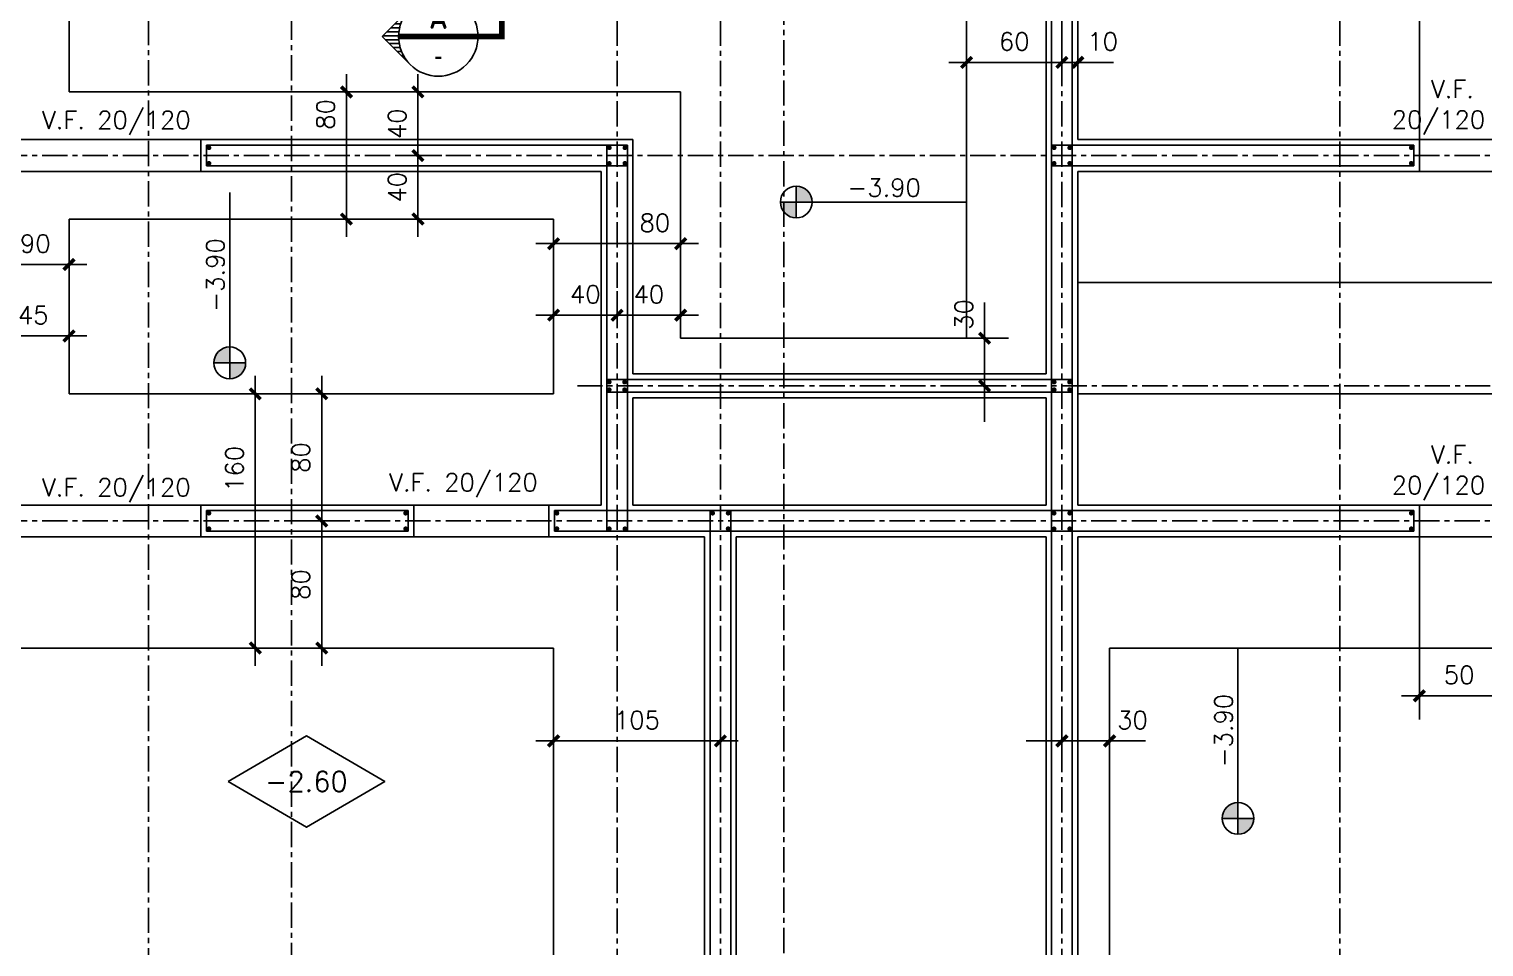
# Model space of a CAD drawing. Header units: millimetres. Extents: x -656655 to -651355, y 91699 to 96737.
# Drawn here: x -654765 to -653849, y 94179 to 94757 of the extents above; entities that cross this region are included whole.
import ezdxf
from ezdxf.enums import TextEntityAlignment as Align

# ---------------------------------------------------------------- set-up
doc = ezdxf.new("R2010")
doc.units = ezdxf.units.MM
doc.header["$LTSCALE"] = 0.5
doc.linetypes.add('CENTER', pattern=[50.8, 31.75, -6.35, 6.35, -6.35])
for name, color, linetype in [('BORDE DE LOSAS', 3, 'Continuous'), ('COTAS', 2, 'Continuous'), ('EJES', 1, 'CENTER'), ('FUNDACIONES', 6, 'Continuous'), ('MALLA', 1, 'Continuous'), ('MUROS', 5, 'Continuous'), ('NIVELES', 3, 'Continuous'), ('revision', 1, 'Continuous'), ('TEXTOS1', 9, 'Continuous'), ('VIGAS', 3, 'Continuous')]:
    doc.layers.add(name, color=color, linetype=linetype)
doc.styles.add('ROMAND', font='romand')
doc.styles.add('ROMANS', font='romans')
doc.styles.get("Standard").update_dxf_attribs({"font": 'techl___.ttf'})
doc.dimstyles.new('ING-50', dxfattribs={"dimscale": 5, "dimtxt": 2.25, "dimasz": 2.25, "dimexe": 3, "dimexo": 0, "dimgap": 1.5, "dimtad": 1, "dimdec": 1, "dimzin": 12, "dimdsep": 46, "dimtxsty": 'ROMANS', "dimblk1": 'TICK1', "dimblk2": 'TICK1', "dimsah": 1, "dimcen": 0.09, "dimclrd": 2, "dimclre": 1, "dimclrt": 3, "dimadec": 1, "dimazin": 3, "dimtfac": 1, "dimtdec": 1, "dimtix": 1, "dimtmove": 2, "dimatfit": 3, "dimfxl": 3, "dimtolj": 1, "dimtzin": 12, "dimarcsym": 0})

# ---------------------------------------------------------------- blocks, each defined once
blk = doc.blocks.new('NIVEL')
at = {"layer": 'NIVELES', "color": 3, "linetype": 'Continuous'}
blk.add_lwpolyline([(-48.79, 12.3), (0.47, -16.43), (49.72, 12.3), (0.47, 41.04)], close=True, dxfattribs=at)
at = {"layer": 'NIVELES', "color": 3, "linetype": 'Continuous', "style": 'ROMANS'}
blk.add_attdef('%%P00.00', text='', height=12.66, dxfattribs=at).set_placement((0.44, 5.97), align=Align.CENTER)
blk = doc.blocks.new('TICK1')
at = {"color": 2}
for points in [[(0, 0), (-1, 0)], [(0, 0), (1, 0)]]:
    blk.add_lwpolyline(points, dxfattribs=at)
at = {"color": 2, "const_width": 0.2}
blk.add_lwpolyline([(-0.3, -0.3), (0.3, 0.3)], dxfattribs=at)
blk = doc.blocks.new('*D93')
at = {"layer": 'COTAS', "color": 1, "lineweight": -2, "ltscale": 0.5}
for p, q in [((-654603.01, 94527.45), (-654637.46, 94527.45)), ((-654603.01, 94367.45), (-654637.46, 94367.45))]:
    blk.add_line(p, q, dxfattribs=at)
at = {"layer": 'COTAS', "color": 2, "lineweight": -2, "ltscale": 0.5}
blk.add_line((-654622.46, 94378.7), (-654622.46, 94516.2), dxfattribs=at)
at = {"layer": 'Defpoints', "color": 0, "ltscale": 0.5}
for p in [(-654622.46, 94527.45), (-654603.01, 94527.45), (-654603.01, 94367.45)]:
    blk.add_point(p, dxfattribs=at)
at = {"layer": 'COTAS', "color": 2, "lineweight": -2, "ltscale": 0.5, "xscale": 11.25, "yscale": 11.25, "zscale": 11.25}
for p, rotation in [((-654622.46, 94527.45), 90), ((-654622.46, 94367.45), 270)]:
    blk.add_blockref('TICK1', p, dxfattribs=dict(at, rotation=rotation))
at = {"layer": 'COTAS', "color": 3, "ltscale": 0.5, "insert": (-654635.58, 94480.28), "char_height": 11.25, "attachment_point": 5, "rotation": 90, "style": 'ROMANS'}
blk.add_mtext('\\A1;160', dxfattribs=at)
blk = doc.blocks.new('*D94')
at = {"layer": 'COTAS', "color": 1, "lineweight": -2, "ltscale": 0.5}
for p, q in [((-654572.75, 94447.45), (-654595.63, 94447.45)), ((-654572.75, 94367.45), (-654595.63, 94367.45))]:
    blk.add_line(p, q, dxfattribs=at)
at = {"layer": 'COTAS', "color": 2, "lineweight": -2, "ltscale": 0.5}
blk.add_line((-654580.63, 94378.7), (-654580.63, 94436.2), dxfattribs=at)
at = {"layer": 'Defpoints', "color": 0, "ltscale": 0.5}
for p in [(-654580.63, 94447.45), (-654572.75, 94447.45), (-654572.75, 94367.45)]:
    blk.add_point(p, dxfattribs=at)
at = {"layer": 'COTAS', "color": 2, "lineweight": -2, "ltscale": 0.5, "xscale": 11.25, "yscale": 11.25, "zscale": 11.25}
for p, rotation in [((-654580.63, 94447.45), 90), ((-654580.63, 94367.45), 270)]:
    blk.add_blockref('TICK1', p, dxfattribs=dict(at, rotation=rotation))
at = {"layer": 'COTAS', "color": 3, "ltscale": 0.5, "insert": (-654593.76, 94407.45), "char_height": 11.25, "attachment_point": 5, "rotation": 90, "style": 'ROMANS'}
blk.add_mtext('\\A1;80', dxfattribs=at)
blk = doc.blocks.new('*D95')
at = {"layer": 'COTAS', "color": 1, "lineweight": -2, "ltscale": 0.5}
for p, q in [((-654572.75, 94527.45), (-654595.63, 94527.45)), ((-654572.75, 94447.45), (-654595.63, 94447.45))]:
    blk.add_line(p, q, dxfattribs=at)
at = {"layer": 'COTAS', "color": 2, "lineweight": -2, "ltscale": 0.5}
blk.add_line((-654580.63, 94516.2), (-654580.63, 94458.7), dxfattribs=at)
at = {"layer": 'Defpoints', "color": 0, "ltscale": 0.5}
for p in [(-654572.75, 94527.45), (-654580.63, 94447.45), (-654572.75, 94447.45)]:
    blk.add_point(p, dxfattribs=at)
at = {"layer": 'COTAS', "color": 2, "lineweight": -2, "ltscale": 0.5, "xscale": 11.25, "yscale": 11.25, "zscale": 11.25}
for p, rotation in [((-654580.63, 94527.45), 90), ((-654580.63, 94447.45), 270)]:
    blk.add_blockref('TICK1', p, dxfattribs=dict(at, rotation=rotation))
at = {"layer": 'COTAS', "color": 3, "ltscale": 0.5, "insert": (-654593.76, 94487.45), "char_height": 11.25, "attachment_point": 5, "rotation": 90, "style": 'ROMANS'}
blk.add_mtext('\\A1;80', dxfattribs=at)
blk = doc.blocks.new('*D264')
at = {"layer": 'COTAS', "color": 1, "lineweight": -2, "ltscale": 0.5}
for p, q in [((-654434.71, 94293.32), (-654434.71, 94324.02)), ((-654329.71, 94293.32), (-654329.71, 94324.02))]:
    blk.add_line(p, q, dxfattribs=at)
at = {"layer": 'COTAS', "color": 2, "lineweight": -2, "ltscale": 0.5}
blk.add_line((-654423.46, 94309.02), (-654340.96, 94309.02), dxfattribs=at)
at = {"layer": 'Defpoints', "color": 0, "ltscale": 0.5}
for p in [(-654329.71, 94309.02), (-654434.71, 94293.32), (-654329.71, 94293.32)]:
    blk.add_point(p, dxfattribs=at)
at = {"layer": 'COTAS', "color": 2, "lineweight": -2, "ltscale": 0.5, "xscale": 11.25, "yscale": 11.25, "zscale": 11.25, "rotation": 180}
blk.add_blockref('TICK1', (-654434.71, 94309.02), dxfattribs=at)
at = {"layer": 'COTAS', "color": 2, "lineweight": -2, "ltscale": 0.5, "xscale": 11.25, "yscale": 11.25, "zscale": 11.25}
blk.add_blockref('TICK1', (-654329.71, 94309.02), dxfattribs=at)
at = {"layer": 'COTAS', "color": 3, "ltscale": 0.5, "insert": (-654382.21, 94322.14), "char_height": 11.25, "attachment_point": 5, "style": 'ROMANS'}
blk.add_mtext('\\A1;105', dxfattribs=at)
blk = doc.blocks.new('*D144')
at = {"layer": 'COTAS', "color": 1, "lineweight": -2, "ltscale": 0.5}
for p, q in [((-654114.71, 94293.32), (-654114.71, 94324.02)), ((-654084.71, 94293.32), (-654084.71, 94324.02))]:
    blk.add_line(p, q, dxfattribs=at)
at = {"layer": 'COTAS', "color": 2, "lineweight": -2, "ltscale": 0.5}
for p, q in [((-654125.96, 94309.02), (-654137.21, 94309.02)), ((-654114.71, 94309.02), (-654084.71, 94309.02)), ((-654073.46, 94309.02), (-654062.21, 94309.02))]:
    blk.add_line(p, q, dxfattribs=at)
at = {"layer": 'Defpoints', "color": 0, "ltscale": 0.5}
for p in [(-654084.71, 94309.02), (-654114.71, 94293.32), (-654084.71, 94293.32)]:
    blk.add_point(p, dxfattribs=at)
at = {"layer": 'COTAS', "color": 2, "lineweight": -2, "ltscale": 0.5, "xscale": 11.25, "yscale": 11.25, "zscale": 11.25}
blk.add_blockref('TICK1', (-654114.71, 94309.02), dxfattribs=at)
at = {"layer": 'COTAS', "color": 2, "lineweight": -2, "ltscale": 0.5, "xscale": 11.25, "yscale": 11.25, "zscale": 11.25, "rotation": 180}
blk.add_blockref('TICK1', (-654084.71, 94309.02), dxfattribs=at)
at = {"layer": 'COTAS', "color": 3, "ltscale": 0.5, "insert": (-654070.29, 94322.14), "char_height": 11.25, "attachment_point": 5, "style": 'ROMANS'}
blk.add_mtext('\\A1;30', dxfattribs=at)
blk = doc.blocks.new('*D266')
at = {"layer": 'COTAS', "color": 1, "lineweight": -2, "ltscale": 0.5}
for p, q in [((-653889.71, 94437.45), (-653889.71, 94322.43)), ((-653839.71, 94367.45), (-653839.71, 94322.43))]:
    blk.add_line(p, q, dxfattribs=at)
at = {"layer": 'COTAS', "color": 2, "lineweight": -2, "ltscale": 0.5}
blk.add_line((-653878.46, 94337.43), (-653850.96, 94337.43), dxfattribs=at)
at = {"layer": 'Defpoints', "color": 0, "ltscale": 0.5}
for p in [(-653889.71, 94437.45), (-653839.71, 94367.45), (-653839.71, 94337.43)]:
    blk.add_point(p, dxfattribs=at)
at = {"layer": 'COTAS', "color": 2, "lineweight": -2, "ltscale": 0.5, "xscale": 11.25, "yscale": 11.25, "zscale": 11.25, "rotation": 180}
blk.add_blockref('TICK1', (-653889.71, 94337.43), dxfattribs=at)
at = {"layer": 'COTAS', "color": 2, "lineweight": -2, "ltscale": 0.5, "xscale": 11.25, "yscale": 11.25, "zscale": 11.25}
blk.add_blockref('TICK1', (-653839.71, 94337.43), dxfattribs=at)
at = {"layer": 'COTAS', "color": 3, "ltscale": 0.5, "insert": (-653864.71, 94350.56), "char_height": 11.25, "attachment_point": 5, "style": 'ROMANS'}
blk.add_mtext('\\A1;50', dxfattribs=at)
blk = doc.blocks.new('*D163')
at = {"layer": 'COTAS', "color": 1, "lineweight": -2, "ltscale": 0.5}
for p, q in [((-654829.71, 94598.86), (-654829.71, 94623.88)), ((-654739.71, 94598.86), (-654739.71, 94623.88))]:
    blk.add_line(p, q, dxfattribs=at)
at = {"layer": 'COTAS', "color": 2, "lineweight": -2, "ltscale": 0.5}
blk.add_line((-654818.46, 94608.88), (-654750.96, 94608.88), dxfattribs=at)
at = {"layer": 'Defpoints', "color": 0, "ltscale": 0.5}
for p in [(-654739.71, 94608.88), (-654829.71, 94598.86), (-654739.71, 94598.86)]:
    blk.add_point(p, dxfattribs=at)
at = {"layer": 'COTAS', "color": 2, "lineweight": -2, "ltscale": 0.5, "xscale": 11.25, "yscale": 11.25, "zscale": 11.25, "rotation": 180}
blk.add_blockref('TICK1', (-654829.71, 94608.88), dxfattribs=at)
at = {"layer": 'COTAS', "color": 2, "lineweight": -2, "ltscale": 0.5, "xscale": 11.25, "yscale": 11.25, "zscale": 11.25}
blk.add_blockref('TICK1', (-654739.71, 94608.88), dxfattribs=at)
at = {"layer": 'COTAS', "color": 3, "ltscale": 0.5, "insert": (-654760.9, 94622.01), "char_height": 11.25, "attachment_point": 5, "style": 'ROMANS'}
blk.add_mtext('\\A1;90', dxfattribs=at)
blk = doc.blocks.new('*D165')
at = {"layer": 'COTAS', "color": 1, "lineweight": -2, "ltscale": 0.5}
for p, q in [((-654784.71, 94553.86), (-654784.71, 94578.88)), ((-654739.71, 94553.86), (-654739.71, 94578.88))]:
    blk.add_line(p, q, dxfattribs=at)
at = {"layer": 'COTAS', "color": 2, "lineweight": -2, "ltscale": 0.5}
blk.add_line((-654750.96, 94563.88), (-654773.46, 94563.88), dxfattribs=at)
at = {"layer": 'Defpoints', "color": 0, "ltscale": 0.5}
for p in [(-654784.71, 94563.88), (-654784.71, 94553.86), (-654739.71, 94553.86)]:
    blk.add_point(p, dxfattribs=at)
at = {"layer": 'COTAS', "color": 2, "lineweight": -2, "ltscale": 0.5, "xscale": 11.25, "yscale": 11.25, "zscale": 11.25, "rotation": 180}
blk.add_blockref('TICK1', (-654784.71, 94563.88), dxfattribs=at)
at = {"layer": 'COTAS', "color": 2, "lineweight": -2, "ltscale": 0.5, "xscale": 11.25, "yscale": 11.25, "zscale": 11.25}
blk.add_blockref('TICK1', (-654739.71, 94563.88), dxfattribs=at)
at = {"layer": 'COTAS', "color": 3, "ltscale": 0.5, "insert": (-654762.21, 94577.01), "char_height": 11.25, "attachment_point": 5, "style": 'ROMANS'}
blk.add_mtext('\\A1;45', dxfattribs=at)
blk = doc.blocks.new('*D166')
at = {"layer": 'COTAS', "color": 1, "lineweight": -2, "ltscale": 0.5}
for p, q in [((-654578.45, 94717.45), (-654550.06, 94717.45)), ((-654578.45, 94637.45), (-654550.06, 94637.45))]:
    blk.add_line(p, q, dxfattribs=at)
at = {"layer": 'COTAS', "color": 2, "lineweight": -2, "ltscale": 0.5}
blk.add_line((-654565.06, 94648.7), (-654565.06, 94706.2), dxfattribs=at)
at = {"layer": 'Defpoints', "color": 0, "ltscale": 0.5}
for p in [(-654578.45, 94717.45), (-654565.06, 94717.45), (-654578.45, 94637.45)]:
    blk.add_point(p, dxfattribs=at)
at = {"layer": 'COTAS', "color": 2, "lineweight": -2, "ltscale": 0.5, "xscale": 11.25, "yscale": 11.25, "zscale": 11.25}
for p, rotation in [((-654565.06, 94717.45), 90), ((-654565.06, 94637.45), 270)]:
    blk.add_blockref('TICK1', p, dxfattribs=dict(at, rotation=rotation))
at = {"layer": 'COTAS', "color": 3, "ltscale": 0.5, "insert": (-654578.19, 94703.34), "char_height": 11.25, "attachment_point": 5, "rotation": 90, "style": 'ROMANS'}
blk.add_mtext('\\A1;80', dxfattribs=at)
blk = doc.blocks.new('*D167')
at = {"layer": 'COTAS', "color": 1, "lineweight": -2, "ltscale": 0.5}
for p, q in [((-654533.45, 94677.45), (-654505.06, 94677.45)), ((-654533.45, 94637.45), (-654505.06, 94637.45))]:
    blk.add_line(p, q, dxfattribs=at)
at = {"layer": 'COTAS', "color": 2, "lineweight": -2, "ltscale": 0.5}
blk.add_line((-654520.06, 94648.7), (-654520.06, 94666.2), dxfattribs=at)
at = {"layer": 'Defpoints', "color": 0, "ltscale": 0.5}
for p in [(-654533.45, 94677.45), (-654520.06, 94677.45), (-654533.45, 94637.45)]:
    blk.add_point(p, dxfattribs=at)
at = {"layer": 'COTAS', "color": 2, "lineweight": -2, "ltscale": 0.5, "xscale": 11.25, "yscale": 11.25, "zscale": 11.25}
for p, rotation in [((-654520.06, 94677.45), 90), ((-654520.06, 94637.45), 270)]:
    blk.add_blockref('TICK1', p, dxfattribs=dict(at, rotation=rotation))
at = {"layer": 'COTAS', "color": 3, "ltscale": 0.5, "insert": (-654533.19, 94657.45), "char_height": 11.25, "attachment_point": 5, "rotation": 90, "style": 'ROMANS'}
blk.add_mtext('\\A1;40', dxfattribs=at)
blk = doc.blocks.new('*D168')
at = {"layer": 'COTAS', "color": 1, "lineweight": -2, "ltscale": 0.5}
for p, q in [((-654533.45, 94717.45), (-654505.06, 94717.45)), ((-654533.45, 94677.45), (-654505.06, 94677.45))]:
    blk.add_line(p, q, dxfattribs=at)
at = {"layer": 'COTAS', "color": 2, "lineweight": -2, "ltscale": 0.5}
blk.add_line((-654520.06, 94706.2), (-654520.06, 94688.7), dxfattribs=at)
at = {"layer": 'Defpoints', "color": 0, "ltscale": 0.5}
for p in [(-654533.45, 94717.45), (-654533.45, 94677.45), (-654520.06, 94677.45)]:
    blk.add_point(p, dxfattribs=at)
at = {"layer": 'COTAS', "color": 2, "lineweight": -2, "ltscale": 0.5, "xscale": 11.25, "yscale": 11.25, "zscale": 11.25}
for p, rotation in [((-654520.06, 94717.45), 90), ((-654520.06, 94677.45), 270)]:
    blk.add_blockref('TICK1', p, dxfattribs=dict(at, rotation=rotation))
at = {"layer": 'COTAS', "color": 3, "ltscale": 0.5, "insert": (-654533.19, 94697.45), "char_height": 11.25, "attachment_point": 5, "rotation": 90, "style": 'ROMANS'}
blk.add_mtext('\\A1;40', dxfattribs=at)
blk = doc.blocks.new('*D169')
at = {"layer": 'COTAS', "color": 1, "lineweight": -2, "ltscale": 0.5}
for p, q in [((-654434.71, 94620.44), (-654434.71, 94636.98)), ((-654354.71, 94620.44), (-654354.71, 94636.98))]:
    blk.add_line(p, q, dxfattribs=at)
at = {"layer": 'COTAS', "color": 2, "lineweight": -2, "ltscale": 0.5}
blk.add_line((-654423.46, 94621.98), (-654365.96, 94621.98), dxfattribs=at)
at = {"layer": 'Defpoints', "color": 0, "ltscale": 0.5}
for p in [(-654434.71, 94620.44), (-654354.71, 94621.98), (-654354.71, 94620.44)]:
    blk.add_point(p, dxfattribs=at)
at = {"layer": 'COTAS', "color": 2, "lineweight": -2, "ltscale": 0.5, "xscale": 11.25, "yscale": 11.25, "zscale": 11.25, "rotation": 180}
blk.add_blockref('TICK1', (-654434.71, 94621.98), dxfattribs=at)
at = {"layer": 'COTAS', "color": 2, "lineweight": -2, "ltscale": 0.5, "xscale": 11.25, "yscale": 11.25, "zscale": 11.25}
blk.add_blockref('TICK1', (-654354.71, 94621.98), dxfattribs=at)
at = {"layer": 'COTAS', "color": 3, "ltscale": 0.5, "insert": (-654370.92, 94635.1), "char_height": 11.25, "attachment_point": 5, "style": 'ROMANS'}
blk.add_mtext('\\A1;80', dxfattribs=at)
blk = doc.blocks.new('*D170')
at = {"layer": 'COTAS', "color": 1, "lineweight": -2, "ltscale": 0.5}
for p, q in [((-654394.71, 94575.44), (-654394.71, 94591.98)), ((-654354.71, 94575.44), (-654354.71, 94591.98))]:
    blk.add_line(p, q, dxfattribs=at)
at = {"layer": 'COTAS', "color": 2, "lineweight": -2, "ltscale": 0.5}
blk.add_line((-654383.46, 94576.98), (-654365.96, 94576.98), dxfattribs=at)
at = {"layer": 'Defpoints', "color": 0, "ltscale": 0.5}
for p in [(-654394.71, 94575.44), (-654354.71, 94576.98), (-654354.71, 94575.44)]:
    blk.add_point(p, dxfattribs=at)
at = {"layer": 'COTAS', "color": 2, "lineweight": -2, "ltscale": 0.5, "xscale": 11.25, "yscale": 11.25, "zscale": 11.25, "rotation": 180}
blk.add_blockref('TICK1', (-654394.71, 94576.98), dxfattribs=at)
at = {"layer": 'COTAS', "color": 2, "lineweight": -2, "ltscale": 0.5, "xscale": 11.25, "yscale": 11.25, "zscale": 11.25}
blk.add_blockref('TICK1', (-654354.71, 94576.98), dxfattribs=at)
at = {"layer": 'COTAS', "color": 3, "ltscale": 0.5, "insert": (-654374.71, 94590.1), "char_height": 11.25, "attachment_point": 5, "style": 'ROMANS'}
blk.add_mtext('\\A1;40', dxfattribs=at)
blk = doc.blocks.new('*D171')
at = {"layer": 'COTAS', "color": 1, "lineweight": -2, "ltscale": 0.5}
for p, q in [((-654434.71, 94575.44), (-654434.71, 94591.98)), ((-654394.71, 94575.44), (-654394.71, 94591.98))]:
    blk.add_line(p, q, dxfattribs=at)
at = {"layer": 'COTAS', "color": 2, "lineweight": -2, "ltscale": 0.5}
blk.add_line((-654405.96, 94576.98), (-654423.46, 94576.98), dxfattribs=at)
at = {"layer": 'Defpoints', "color": 0, "ltscale": 0.5}
for p in [(-654434.71, 94576.98), (-654434.71, 94575.44), (-654394.71, 94575.44)]:
    blk.add_point(p, dxfattribs=at)
at = {"layer": 'COTAS', "color": 2, "lineweight": -2, "ltscale": 0.5, "xscale": 11.25, "yscale": 11.25, "zscale": 11.25, "rotation": 180}
blk.add_blockref('TICK1', (-654434.71, 94576.98), dxfattribs=at)
at = {"layer": 'COTAS', "color": 2, "lineweight": -2, "ltscale": 0.5, "xscale": 11.25, "yscale": 11.25, "zscale": 11.25}
blk.add_blockref('TICK1', (-654394.71, 94576.98), dxfattribs=at)
at = {"layer": 'COTAS', "color": 3, "ltscale": 0.5, "insert": (-654414.71, 94590.1), "char_height": 11.25, "attachment_point": 5, "style": 'ROMANS'}
blk.add_mtext('\\A1;40', dxfattribs=at)
blk = doc.blocks.new('*D277')
at = {"layer": 'COTAS', "color": 2, "lineweight": -2, "ltscale": 0.5}
for p, q in [((-654163.36, 94573.7), (-654163.36, 94584.95)), ((-654163.36, 94532.45), (-654163.36, 94562.45)), ((-654163.36, 94521.2), (-654163.36, 94509.95))]:
    blk.add_line(p, q, dxfattribs=at)
at = {"layer": 'COTAS', "color": 1, "lineweight": -2, "ltscale": 0.5}
for p, q in [((-654239.11, 94562.45), (-654148.36, 94562.45)), ((-654155.85, 94532.45), (-654178.36, 94532.45))]:
    blk.add_line(p, q, dxfattribs=at)
at = {"layer": 'Defpoints', "color": 0, "ltscale": 0.5}
for p in [(-654239.11, 94562.45), (-654163.36, 94562.45), (-654155.85, 94532.45)]:
    blk.add_point(p, dxfattribs=at)
at = {"layer": 'COTAS', "color": 2, "lineweight": -2, "ltscale": 0.5, "xscale": 11.25, "yscale": 11.25, "zscale": 11.25}
for p, rotation in [((-654163.36, 94562.45), 270), ((-654163.36, 94532.45), 90)]:
    blk.add_blockref('TICK1', p, dxfattribs=dict(at, rotation=rotation))
at = {"layer": 'COTAS', "color": 3, "ltscale": 0.5, "insert": (-654176.49, 94577.48), "char_height": 11.25, "attachment_point": 5, "rotation": 90, "style": 'ROMANS'}
blk.add_mtext('\\A1;30', dxfattribs=at)
blk = doc.blocks.new('*D172')
at = {"layer": 'COTAS', "color": 1, "lineweight": -2, "ltscale": 0.5}
for p, q in [((-654114.71, 94726.33), (-654114.71, 94751.08)), ((-654104.71, 94726.33), (-654104.71, 94751.08))]:
    blk.add_line(p, q, dxfattribs=at)
at = {"layer": 'COTAS', "color": 2, "lineweight": -2, "ltscale": 0.5}
for p, q in [((-654125.96, 94736.08), (-654137.21, 94736.08)), ((-654114.71, 94736.08), (-654104.71, 94736.08)), ((-654093.46, 94736.08), (-654082.21, 94736.08))]:
    blk.add_line(p, q, dxfattribs=at)
at = {"layer": 'Defpoints', "color": 0, "ltscale": 0.5}
for p in [(-654104.71, 94736.08), (-654114.71, 94726.33), (-654104.71, 94726.33)]:
    blk.add_point(p, dxfattribs=at)
at = {"layer": 'COTAS', "color": 2, "lineweight": -2, "ltscale": 0.5, "xscale": 11.25, "yscale": 11.25, "zscale": 11.25}
blk.add_blockref('TICK1', (-654114.71, 94736.08), dxfattribs=at)
at = {"layer": 'COTAS', "color": 2, "lineweight": -2, "ltscale": 0.5, "xscale": 11.25, "yscale": 11.25, "zscale": 11.25, "rotation": 180}
blk.add_blockref('TICK1', (-654104.71, 94736.08), dxfattribs=at)
at = {"layer": 'COTAS', "color": 3, "ltscale": 0.5, "insert": (-654089.07, 94749.2), "char_height": 11.25, "attachment_point": 5, "style": 'ROMANS'}
blk.add_mtext('\\A1;10', dxfattribs=at)
blk = doc.blocks.new('*D173')
at = {"layer": 'COTAS', "color": 1, "lineweight": -2, "ltscale": 0.5}
for p, q in [((-654174.71, 94726.33), (-654174.71, 94751.08)), ((-654114.71, 94726.33), (-654114.71, 94751.08))]:
    blk.add_line(p, q, dxfattribs=at)
at = {"layer": 'COTAS', "color": 2, "lineweight": -2, "ltscale": 0.5}
blk.add_line((-654163.46, 94736.08), (-654125.96, 94736.08), dxfattribs=at)
at = {"layer": 'Defpoints', "color": 0, "ltscale": 0.5}
for p in [(-654114.71, 94736.08), (-654174.71, 94726.33), (-654114.71, 94726.33)]:
    blk.add_point(p, dxfattribs=at)
at = {"layer": 'COTAS', "color": 2, "lineweight": -2, "ltscale": 0.5, "xscale": 11.25, "yscale": 11.25, "zscale": 11.25, "rotation": 180}
blk.add_blockref('TICK1', (-654174.71, 94736.08), dxfattribs=at)
at = {"layer": 'COTAS', "color": 2, "lineweight": -2, "ltscale": 0.5, "xscale": 11.25, "yscale": 11.25, "zscale": 11.25}
blk.add_blockref('TICK1', (-654114.71, 94736.08), dxfattribs=at)
at = {"layer": 'COTAS', "color": 3, "ltscale": 0.5, "insert": (-654144.71, 94749.2), "char_height": 11.25, "attachment_point": 5, "style": 'ROMANS'}
blk.add_mtext('\\A1;60', dxfattribs=at)
blk = doc.blocks.new('*X289')
at = {"color": 0}
for p, q in [((2610.12, 1260), (2610.36, 1260)), ((2611.85, 1257.5), (2612.86, 1257.5)), ((2613.19, 1255), (2615.36, 1255)), ((2614.19, 1252.5), (2617.86, 1252.5)), ((2614.89, 1250), (2620.36, 1250)), ((2615.32, 1247.5), (2622.86, 1247.5)), ((2614.5, 1237.5), (2618.86, 1237.5)), ((2615.09, 1240), (2621.36, 1240)), ((2615.42, 1242.5), (2623.86, 1242.5)), ((2615.49, 1245), (2625.36, 1245)), ((2608.83, 1227.5), (2608.86, 1227.5)), ((2610.87, 1230), (2611.36, 1230)), ((2612.43, 1232.5), (2613.86, 1232.5)), ((2613.62, 1235), (2616.36, 1235))]:
    blk.add_line(p, q, dxfattribs=at)
blk = doc.blocks.new('corte6')
at = {"color": 2, "linetype": 'Continuous'}
for p, q in [((-57.68, 17.68), (-75.36, 0)), ((-75.36, 0), (-57.68, -17.68))]:
    blk.add_line(p, q, dxfattribs=at)
at = {"color": 2, "linetype": 'Continuous', "const_width": 3.5}
blk.add_lwpolyline([(-65, 0), (0, 0), (0, 44.5)], dxfattribs=at)
at = {"color": 1, "linetype": 'Continuous'}
blk.add_arc((-40, 0), 25, 225, 135, dxfattribs=at)
at = {"color": 2, "linetype": 'Continuous'}
blk.add_arc((-40, 0), 25, 135, 225, dxfattribs=at)
at = {"color": 2, "linetype": 'Continuous', "xscale": -1}
blk.add_blockref('*X289', (2550.5, -1244.5), dxfattribs=at)
at = {"color": 3, "linetype": 'Continuous', "style": 'ROMAND'}
blk.add_attdef('C', text='', height=13, dxfattribs=at).set_placement((-40, 12), align=Align.MIDDLE_CENTER)
at = {"color": 3, "linetype": 'Continuous'}
blk.add_attdef('-', text='', height=13, dxfattribs=at).set_placement((-40, -12), align=Align.MIDDLE)
blk = doc.blocks.new('nivel-f')
at = {"linetype": 'Continuous'}
h = blk.add_hatch(color=1, dxfattribs=at)
h.paths.add_polyline_path([(90.5, 0), (90.5, 10, 0.414214), (80.5, 0)])
h.paths.add_polyline_path([(90.5, -10, 0.414214), (100.5, 0), (90.5, 0)])
at = {"color": 3}
for p, q in [((90.5, 10), (90.5, -10)), ((-16.7, 0), (100.5, 0))]:
    blk.add_line(p, q, dxfattribs=at)
blk.add_circle((90.5, 0), 10, dxfattribs=at)
at = {"color": 3, "style": 'ROMANS'}
blk.add_attdef('NIVEL', text='', height=11.25, dxfattribs=at).set_placement((35.21, 3.44), align=Align.CENTER)
blk = doc.blocks.new('*D306')
at = {"layer": 'COTAS', "color": 1, "lineweight": -2, "ltscale": 0.5}
for p, q in [((-653889.71, 94687.45), (-653889.71, 94801.18)), ((-653839.71, 94757.45), (-653839.71, 94801.18))]:
    blk.add_line(p, q, dxfattribs=at)
at = {"layer": 'COTAS', "color": 2, "lineweight": -2, "ltscale": 0.5}
blk.add_line((-653878.46, 94786.18), (-653850.96, 94786.18), dxfattribs=at)
at = {"layer": 'Defpoints', "color": 0, "ltscale": 0.5}
for p in [(-653839.71, 94786.18), (-653839.71, 94757.45), (-653889.71, 94687.45)]:
    blk.add_point(p, dxfattribs=at)
at = {"layer": 'COTAS', "color": 2, "lineweight": -2, "ltscale": 0.5, "xscale": 11.25, "yscale": 11.25, "zscale": 11.25, "rotation": 180}
blk.add_blockref('TICK1', (-653889.71, 94786.18), dxfattribs=at)
at = {"layer": 'COTAS', "color": 2, "lineweight": -2, "ltscale": 0.5, "xscale": 11.25, "yscale": 11.25, "zscale": 11.25}
blk.add_blockref('TICK1', (-653839.71, 94786.18), dxfattribs=at)
at = {"layer": 'COTAS', "color": 3, "ltscale": 0.5, "insert": (-653864.71, 94799.3), "char_height": 11.25, "attachment_point": 5, "style": 'ROMANS'}
blk.add_mtext('\\A1;50', dxfattribs=at)

msp = doc.modelspace()

# ---------------------------------------------------------------- linework, layer by layer
at = {"ltscale": 0.5}
for p, q in [((-654656.71467101, 94669.95226902), (-654656.71467127, 94687.45228968)), ((-654656.71466846, 94457.4523513), (-654656.71466926, 94437.45234109)), ((-654522.71466759, 94457.45233798), (-654522.71466839, 94437.45232323))]:
    msp.add_line(p, q, dxfattribs=at)
at = {"layer": 'BORDE DE LOSAS', "ltscale": 0.2}
for p, q in [((-654656.71467127, 94687.45228968), (-654774.71465897, 94687.45228968)), ((-654656.71467047, 94667.45410945), (-654774.71465818, 94667.45410945)), ((-654656.71466846, 94457.45232423), (-654774.71452185, 94457.45232423)), ((-654522.71466759, 94457.45233798), (-654437.71467497, 94457.4523337)), ((-654656.71466926, 94437.45234109), (-654774.71450887, 94437.45234109)), ((-654437.71467501, 94437.45230253), (-654522.71466725, 94437.45229617))]:
    msp.add_line(p, q, dxfattribs=at)
at = {"layer": 'EJES'}
for p, q in [((-654394.71467612, 96667.45227213), (-654394.71467612, 93007.45227206)), ((-654329.71474353, 96667.45227213), (-654329.71474353, 93007.45227206)), ((-654114.71467612, 96667.45227213), (-654114.71467612, 93007.45226477)), ((-653939.7146825, 96667.45227213), (-653939.7146825, 93007.45227243)), ((-654689.71467612, 96642.45227213), (-654689.71467612, 93007.45227206)), ((-654599.71467897, 95172.441585), (-654599.71467351, 93007.4522723)), ((-654289.71471774, 93032.45227206), (-654289.71471774, 94918.36688131)), ((-656585.41238582, 94677.45226695), (-653147.2146825, 94677.45226695)), ((-654419.74264311, 94532.45222176), (-653147.2146825, 94532.45222176)), ((-656585.41238582, 94447.45229704), (-653147.2146825, 94447.45229704))]:
    msp.add_line(p, q, dxfattribs=at)
at = {"layer": 'FUNDACIONES', "ltscale": 0.15}
for p, q in [((-654739.71467612, 95367.4522694), (-654739.71467612, 94717.45226695)), ((-654174.71466716, 94837.4522604), (-654174.71466603, 94562.45222176)), ((-654739.71467612, 94717.45226695), (-654354.71467612, 94717.45226695)), ((-654354.71467612, 94717.45226695), (-654354.71467612, 94562.45222176)), ((-654739.71467612, 94637.45226695), (-654434.71467612, 94637.45226695)), ((-654739.71467612, 94637.45226695), (-654739.71467612, 94527.45229704)), ((-654434.71467612, 94637.45226695), (-654434.71467612, 94527.45229704)), ((-654104.71466617, 94597.45226695), (-653839.7146819, 94597.45226695)), ((-654354.71467612, 94562.45222176), (-654174.71466603, 94562.45222176)), ((-654739.71467612, 94527.45229704), (-654434.71467612, 94527.45229704)), ((-654104.71466588, 94527.45229704), (-653839.71468202, 94527.45229704)), ((-654829.71467612, 94367.45229704), (-654434.71467612, 94367.45229704)), ((-654434.71467612, 94367.45229704), (-654434.71467612, 94157.45227212)), ((-654084.71467612, 94367.45229704), (-653839.7146819, 94367.45229704)), ((-654084.71467612, 94367.45229704), (-654084.71467612, 94157.45227212))]:
    msp.add_line(p, q, dxfattribs=at)
at = {"layer": 'MALLA', "ltscale": 0.5}
for p, q in [((-654121.21467799, 94883.95226005), (-654121.21467799, 94090.9522799)), ((-654108.21467817, 94090.9522799), (-654108.21467817, 94883.95226005)), ((-654653.21467097, 94683.95229055), (-654653.21467097, 94670.95227253)), ((-654388.21465486, 94683.95227149), (-654653.21467097, 94683.95227149)), ((-654388.21465486, 94683.95227149), (-654401.21464973, 94683.95227149)), ((-654401.21464973, 94683.95227149), (-654401.21464973, 94440.95230457)), ((-654388.21465486, 94440.95230457), (-654388.21465486, 94683.95227149)), ((-654388.21465486, 94670.95227253), (-654388.21465486, 94683.95227149)), ((-653893.21468192, 94683.95230068), (-654121.21467799, 94683.95230068)), ((-654108.21466563, 94670.95227244), (-654108.21466563, 94683.95230068)), ((-653893.21468192, 94670.95227244), (-653893.21468192, 94683.95230068)), ((-654653.21467097, 94670.95227253), (-654388.21465486, 94670.95227253)), ((-654121.21467799, 94670.95227244), (-653893.21468192, 94670.95227244)), ((-654108.21467817, 94536.45222176), (-654401.21464973, 94536.45222176)), ((-654401.21464973, 94528.45222176), (-654108.21467817, 94528.45222176)), ((-654526.21466759, 94453.95231091), (-654653.2146683, 94453.95231091)), ((-654653.2146683, 94453.95231091), (-654653.2146683, 94440.95229617)), ((-654526.21466759, 94440.95229617), (-654526.21466759, 94453.95231091)), ((-653893.21468192, 94453.95233077), (-654434.21467501, 94453.95233077)), ((-654434.21467501, 94453.95233077), (-654434.21467501, 94440.95230253)), ((-654336.2147454, 94453.95233133), (-654336.2147454, 94090.9522799)), ((-654323.21474559, 94453.95233133), (-654336.2147454, 94453.95233133)), ((-654323.21474559, 94090.9522799), (-654323.21474559, 94453.95233133)), ((-654323.21473304, 94440.95230253), (-654323.21473304, 94453.95233077)), ((-654108.21466563, 94440.95230253), (-654108.21466563, 94453.95233077)), ((-653893.21468192, 94440.95230253), (-653893.21468192, 94453.95233077)), ((-654653.2146683, 94440.95229617), (-654526.21466759, 94440.95229617)), ((-654434.21467501, 94440.95230253), (-653893.21468192, 94440.95230253)), ((-654401.21464973, 94440.95230457), (-654388.21465486, 94440.95230457))]:
    msp.add_line(p, q, dxfattribs=at)
at = {"layer": 'MALLA', "ltscale": 0.5, "const_width": 1.5}
for points in [[(-654652.37368071, 94682.36129806, 1), (-654650.87368071, 94682.36129806, 1)], [(-654400.37365947, 94682.36128123, 1), (-654398.87365947, 94682.36128123, 1)], [(-654390.55564511, 94682.36128123, 1), (-654389.05564511, 94682.36128123, 1)], [(-654390.55564511, 94682.36128123, 1), (-654389.05564511, 94682.36128123, 1)], [(-654120.37368773, 94682.36131098, 1), (-654118.87368773, 94682.36131098, 1)], [(-654110.55566843, 94682.36131098, 1), (-654109.05566843, 94682.36131098, 1)], [(-654110.55565589, 94682.36131042, 1), (-654109.05565589, 94682.36131042, 1)], [(-653895.55567316, 94682.36128455, 1), (-653894.05567316, 94682.36128455, 1)], [(-653895.55567218, 94682.36128455, 1), (-653894.05567218, 94682.36128455, 1)], [(-654652.37368071, 94672.54328243, 1), (-654650.87368071, 94672.54328243, 1)], [(-654400.37365947, 94672.4773732, 1), (-654398.87365947, 94672.4773732, 1)], [(-654390.55564511, 94672.54326279, 1), (-654389.05564511, 94672.54326279, 1)], [(-654120.37368773, 94672.48678173, 1), (-654118.87368773, 94672.48678173, 1)], [(-654110.55565589, 94672.5432627, 1), (-654109.05565589, 94672.5432627, 1)], [(-653895.55567218, 94672.54325945, 1), (-653894.05567218, 94672.54325945, 1)], [(-654400.42029997, 94534.8612315, 1), (-654398.92029997, 94534.8612315, 1)], [(-654400.42029997, 94530.04321201, 1), (-654398.92029997, 94530.04321201, 1)], [(-654390.73976507, 94534.8612315, 1), (-654389.23976507, 94534.8612315, 1)], [(-654390.73976507, 94530.04321201, 1), (-654389.23976507, 94530.04321201, 1)], [(-654120.34067512, 94534.8612315, 1), (-654118.84067512, 94534.8612315, 1)], [(-654120.34067512, 94530.04321201, 1), (-654118.84067512, 94530.04321201, 1)], [(-654110.66014022, 94534.8612315, 1), (-654109.16014022, 94534.8612315, 1)], [(-654110.66014022, 94530.04321201, 1), (-654109.16014022, 94530.04321201, 1)], [(-654652.37367804, 94452.36132066, 1), (-654650.87367804, 94452.36132066, 1)], [(-654528.55565784, 94452.36132066, 1), (-654527.05565784, 94452.36132066, 1)], [(-654433.37368475, 94452.36134051, 1), (-654431.87368475, 94452.36134051, 1)], [(-654335.37375514, 94452.36134107, 1), (-654333.87375514, 94452.36134107, 1)], [(-654325.55573584, 94452.36134107, 1), (-654324.05573584, 94452.36134107, 1)], [(-654325.5557233, 94452.36134051, 1), (-654324.0557233, 94452.36134051, 1)], [(-654120.37368773, 94452.36134107, 1), (-654118.87368773, 94452.36134107, 1)], [(-654110.55566843, 94452.36134107, 1), (-654109.05566843, 94452.36134107, 1)], [(-654110.55565589, 94452.36134051, 1), (-654109.05565589, 94452.36134051, 1)], [(-653895.55567316, 94452.36131464, 1), (-653894.05567316, 94452.36131464, 1)], [(-653895.55567218, 94452.36131464, 1), (-653894.05567218, 94452.36131464, 1)], [(-654652.37367804, 94442.54328642, 1), (-654650.87367804, 94442.54328642, 1)], [(-654528.55565784, 94442.54328642, 1), (-654527.05565784, 94442.54328642, 1)], [(-654433.37368475, 94442.54329279, 1), (-654431.87368475, 94442.54329279, 1)], [(-654400.37365947, 94442.54329483, 1), (-654398.87365947, 94442.54329483, 1)], [(-654390.55564511, 94442.54329483, 1), (-654389.05564511, 94442.54329483, 1)], [(-654325.5557233, 94442.54329279, 1), (-654324.0557233, 94442.54329279, 1)], [(-654120.37368773, 94442.48681182, 1), (-654118.87368773, 94442.48681182, 1)], [(-654110.55565589, 94442.54329279, 1), (-654109.05565589, 94442.54329279, 1)], [(-653895.55567218, 94442.54328954, 1), (-653894.05567218, 94442.54328954, 1)]]:
    msp.add_lwpolyline(points, format="xyb", close=True, dxfattribs=at)
at = {"layer": 'MUROS'}
for p, q in [((-654124.71467342, 94867.45226187), (-654124.71467715, 94539.95222176)), ((-654104.71466729, 94867.45226209), (-654104.71466654, 94687.45230072)), ((-654656.71467047, 94667.45410945), (-654656.71467097, 94687.45228956)), ((-654384.71465486, 94687.45227154), (-654656.71467097, 94687.45227055)), ((-654104.71466646, 94667.45227853), (-654104.71466559, 94457.45233081)), ((-653889.71468195, 94667.45227855), (-654104.71466631, 94667.45227853)), ((-654124.71467733, 94524.95222176), (-654124.71467809, 94457.45233094)), ((-654339.7147127, 94107.45227354), (-654339.71474353, 94437.4523086)), ((-654319.71474491, 94107.45227354), (-654319.71473372, 94437.4523086)), ((-654124.71467612, 94437.45230862), (-654319.71473372, 94437.4523086)), ((-654124.71464529, 94107.45227354), (-654124.71467149, 94437.45229583)), ((-654104.7146775, 94107.45227354), (-654104.71466799, 94437.45230899)), ((-653889.71468195, 94437.45230864), (-654104.71466631, 94437.45230862))]:
    msp.add_line(p, q, dxfattribs=at)
at = {"layer": 'MUROS', "ltscale": 0.5}
for p, q in [((-654384.71465486, 94687.45227154), (-654384.71465518, 94539.95222176)), ((-653889.71468197, 94687.45229937), (-654104.71466736, 94687.45230072)), ((-653889.71468197, 94687.45229937), (-653889.71468195, 94667.45227855)), ((-654404.71470703, 94667.45227065), (-654656.71467097, 94667.45227186)), ((-654404.71465471, 94457.45233363), (-654404.71470703, 94667.45227065)), ((-654384.71465518, 94539.95222176), (-654124.71467715, 94539.95222176)), ((-654384.71465522, 94524.95222176), (-654384.71465537, 94457.45233258)), ((-654384.71465522, 94524.95222176), (-654124.71467733, 94524.95222176)), ((-654437.71467501, 94437.45230253), (-654437.71467497, 94457.4523337)), ((-654404.71465471, 94457.45233363), (-654437.71467497, 94457.4523337)), ((-654124.71467355, 94457.45233094), (-654384.71465543, 94457.45233258)), ((-653889.71468197, 94457.45232946), (-654104.71466736, 94457.45233081)), ((-653889.71468197, 94457.45232946), (-653889.71468195, 94437.45230864)), ((-654339.71474353, 94437.4523086), (-654437.71467501, 94437.45230253))]:
    msp.add_line(p, q, dxfattribs=at)
msp.add_lwpolyline([(-654656.7146683, 94457.45232423), (-654522.71466725, 94457.45232423), (-654522.71466725, 94437.45229617), (-654656.7146683, 94437.45229617)], close=True, dxfattribs=at)
at = {"layer": 'VIGAS', "ltscale": 0.5}
for p, q in [((-653889.71468197, 94687.45229033), (-653839.71468224, 94687.45229033)), ((-653889.71468195, 94667.45229673), (-653839.71468222, 94667.45229673)), ((-653889.71468197, 94457.45232042), (-653839.71468224, 94457.45232042)), ((-653889.71468195, 94437.45232682), (-653839.71468222, 94437.45232682))]:
    msp.add_line(p, q, dxfattribs=at)

# ---------------------------------------------------------------- block references
at = {"ltscale": 0.5}
ref = msp.add_blockref('nivel-f', (-654191.41845917, 94648.16567269), dxfattribs=dict(at, xscale=-1))
ref.add_attrib('NIVEL', '-3.90', dxfattribs={"color": 3, "height": 11.25, "style": 'ROMANS'}).set_placement((-654226.6326738, 94651.60759511), align=Align.CENTER)
ref = msp.add_blockref('nivel-f', (-654638.51827011, 94637.45226695), dxfattribs=dict(at, xscale=-1, rotation=90))
ref.add_attrib('NIVEL', '-3.90', dxfattribs={"color": 3, "height": 11.25, "rotation": 90, "style": 'ROMANS'}).set_placement((-654641.96019253, 94602.23805233), align=Align.CENTER)
ref = msp.add_blockref('nivel-f', (-654003.88749695, 94350.74850425), dxfattribs=dict(at, xscale=-1, rotation=90))
ref.add_attrib('NIVEL', '-3.90', dxfattribs={"color": 3, "height": 11.25, "rotation": 90, "style": 'ROMANS'}).set_placement((-654007.32941937, 94315.53428963), align=Align.CENTER)
at = {"layer": 'revision', "ltscale": 0.5}
msp.add_blockref('corte6', (-654467.2440714, 94752.35618954), dxfattribs=at).add_auto_attribs({'-': '-', 'C': 'A'})
at = {"layer": 'VIGAS', "ltscale": 0.5}
msp.add_blockref('NIVEL', (-654590.72914401, 94271.15179403), dxfattribs=at).add_auto_attribs({'%%P00.00': '-2.60'})

# ---------------------------------------------------------------- texts
at = {"layer": 'TEXTOS1', "style": 'ROMANS'}
for s, p in [('V.F.', (-653882.40060308, 94713.65807958)), ('V.F. 20/120', (-654756.68608213, 94694.1947844)), ('20/120', (-653907.12766048, 94694.36851615)), ('V.F.', (-653882.40060308, 94483.65810967)), ('V.F. 20/120', (-654756.68608213, 94462.96586754)), ('V.F. 20/120', (-654538.21620892, 94466.14517446)), ('20/120', (-653907.12766048, 94464.36854624))]:
    msp.add_text(s, height=11.25, dxfattribs=at).set_placement(p)

# ---------------------------------------------------------------- dimensions: what is measured, and where the dimension line sits
at = {"layer": 'COTAS', "ltscale": 0.5}
for base, p1, p2, picture, middle in [((-653839.7146819, 94786.17961698), (-653889.71468197, 94687.45229033), (-653839.7146819, 94757.45226695), '*D306', (-653864.71468193, 94799.30461698)), ((-654114.71467612, 94736.07971906), (-654174.71466657, 94726.33498033), (-654114.71467612, 94726.33498058), '*D173', (-654144.71467134, 94749.20471906)), ((-654354.71467612, 94576.97566396), (-654394.71467612, 94575.4405179), (-654354.71467612, 94575.4405179), '*D170', (-654374.71467612, 94590.10066396)), ((-653839.7146819, 94337.43019052), (-653889.71468197, 94437.45227366), (-653839.7146819, 94367.45229704), '*D266', (-653864.71468193, 94350.55519052)), ((-654329.71474353, 94309.01779271), (-654434.71467612, 94293.32395869), (-654329.71474353, 94293.32395869), '*D264', (-654382.21470983, 94322.14279271))]:
    dim = msp.add_linear_dim(base=base, p1=p1, p2=p2, dimstyle='ING-50', dxfattribs=at)
    dim.commit()
    dim.dimension.update_dxf_attribs({"geometry": picture, "text_midpoint": middle})
for base, p1, p2, picture, middle in [((-654104.71466675, 94736.07971906), (-654114.71467612, 94726.33498042), (-654104.71466675, 94726.33498046), '*D172', (-654089.07166459, 94749.20471906)), ((-654354.71467612, 94621.97566396), (-654434.71467612, 94620.4405179), (-654354.71467612, 94620.4405179), '*D169', (-654370.91855592, 94635.10066396)), ((-654739.71467612, 94608.88165812), (-654829.71467612, 94598.8559094), (-654739.71467612, 94598.8559094), '*D163', (-654760.90391721, 94622.00665812)), ((-654084.71467612, 94309.01779271), (-654114.71467612, 94293.32395869), (-654084.71467612, 94293.32395869), '*D144', (-654070.29403089, 94322.14279271))]:
    dim = msp.add_linear_dim(base=base, p1=p1, p2=p2, dimstyle='ING-50', dxfattribs=at)
    dim.commit()
    dim.dimension.update_dxf_attribs({"geometry": picture, "text_midpoint": middle, "dimtype": 160})
for base, p1, p2, picture, middle in [((-654565.06096395, 94717.45226695), (-654578.44918107, 94637.45226695), (-654578.44918107, 94717.45226695), '*D166', (-654578.18596395, 94703.3367983)), ((-654163.36309651, 94562.45222176), (-654155.84951438, 94532.45222176), (-654239.11141075, 94562.45222176), '*D277', (-654176.48809651, 94577.48284515)), ((-654622.4579848, 94527.45229704), (-654603.00658112, 94367.45229704), (-654603.00658112, 94527.45229704), '*D93', (-654635.5829848, 94480.28137781))]:
    dim = msp.add_linear_dim(base=base, p1=p1, p2=p2, angle=90, dimstyle='ING-50', dxfattribs=at)
    dim.commit()
    dim.dimension.update_dxf_attribs({"geometry": picture, "text_midpoint": middle, "dimtype": 160})
for base, p1, p2, angle, picture, middle in [((-654520.06096395, 94677.45226695), (-654533.44918107, 94717.45226695), (-654533.44918107, 94677.45226695), 270, '*D168', (-654533.18596395, 94697.45226695)), ((-654520.06096395, 94677.45226695), (-654533.44918107, 94637.45226695), (-654533.44918107, 94677.45226695), 90, '*D167', (-654533.18596395, 94657.45226695)), ((-654434.71467612, 94576.97566396), (-654394.71467612, 94575.4405179), (-654434.71467612, 94575.4405179), 180, '*D171', (-654414.71467612, 94590.10066396)), ((-654784.71467612, 94563.88165812), (-654739.71467612, 94553.8559094), (-654784.71467612, 94553.8559094), 180, '*D165', (-654762.21467612, 94577.00665812)), ((-654580.63333017, 94447.45229704), (-654572.748823, 94527.45229704), (-654572.748823, 94447.45229704), 270, '*D95', (-654593.75833017, 94487.45229704)), ((-654580.63333017, 94447.45229704), (-654572.748823, 94367.45229704), (-654572.748823, 94447.45229704), 90, '*D94', (-654593.75833017, 94407.45229704))]:
    dim = msp.add_linear_dim(base=base, p1=p1, p2=p2, angle=angle, dimstyle='ING-50', dxfattribs=at)
    dim.commit()
    dim.dimension.update_dxf_attribs({"geometry": picture, "text_midpoint": middle})

doc.saveas('drawing.dxf')
